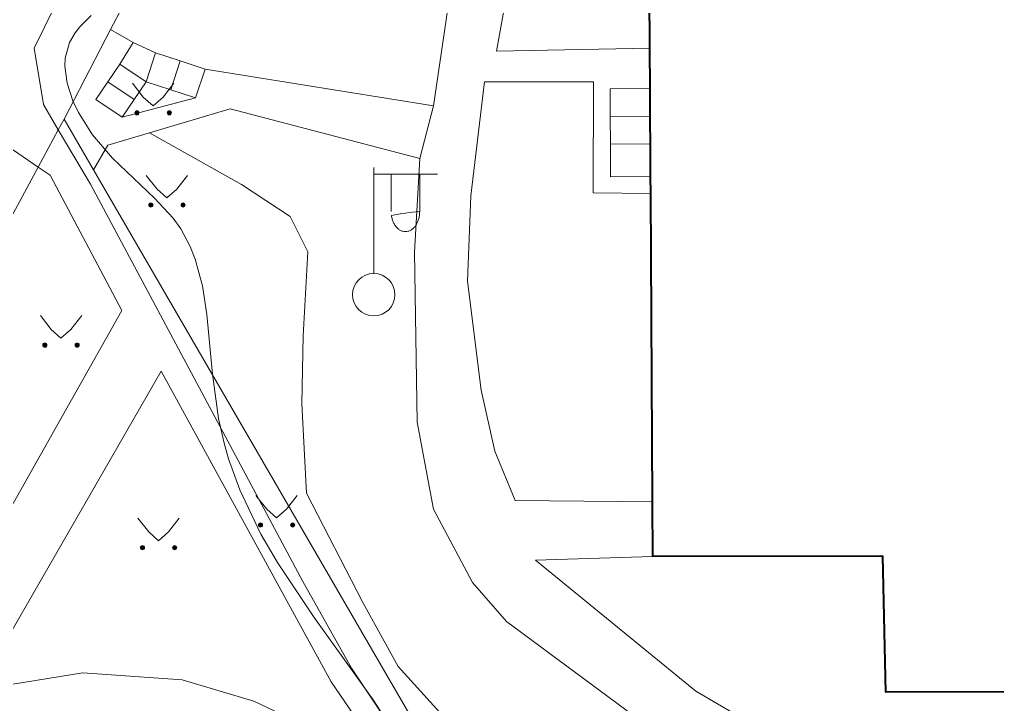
# Model space of a CAD drawing. Extents: x 1000 to 4000, y -5000 to -1000.
# Drawn here: x 1465.41 to 1511.49, y -4238.34 to -4206.04 of the extents above; entities that cross this region are included whole.
import ezdxf

# ---------------------------------------------------------------- set-up
doc = ezdxf.new("R2010")
doc.units = 0
doc.header["$MEASUREMENT"] = 0
for name, color, linetype in [('СЛОЙ_11', 7, 'CONTINUOUS'), ('СЛОЙ_24', 7, 'CONTINUOUS'), ('СЛОЙ_25', 7, 'CONTINUOUS'), ('СЛОЙ_3', 7, 'CONTINUOUS'), ('СЛОЙ_37', 7, 'CONTINUOUS'), ('СЛОЙ_41', 7, 'CONTINUOUS'), ('СЛОЙ_50', 7, 'CONTINUOUS'), ('СЛОЙ_6', 7, 'CONTINUOUS'), ('СЛОЙ_7', 7, 'CONTINUOUS')]:
    doc.layers.add(name, color=color, linetype=linetype)

msp = doc.modelspace()

# ---------------------------------------------------------------- linework, layer by layer
at = {"layer": 'СЛОЙ_11', "color": 253, "linetype": 'Continuous', "lineweight": 0}
for points in [[(1469.701, -4206.515), (1470.859, -4204.285)], [(1467.511, -4210.734), (1469.701, -4206.515)], [(1467.24, -4211.235), (1467.511, -4210.734)], [(1467.511, -4210.734), (1468.898, -4213.127)], [(1466.29, -4212.997), (1467.24, -4211.235)], [(1414.995, -4309.781), (1436.126, -4268.734), (1455.534, -4232.932), (1466.29, -4212.997)], [(1468.898, -4213.127), (1484.148, -4239.436), (1494.464, -4255.152)]]:
    msp.add_lwpolyline(points, dxfattribs=at)
at = {"layer": 'СЛОЙ_24', "color": 253, "linetype": 'Continuous', "lineweight": 0}
for p, q in [((1470.774, -4207.118), (1469.701, -4206.515)), ((1495.109, -4207.382), (1487.881, -4207.535)), ((1474.154, -4208.375), (1484.912, -4210.104)), ((1492.456, -4208.98), (1487.32, -4208.98)), ((1473.711, -4209.733), (1470.253, -4210.646)), ((1484.27, -4212.593), (1484.912, -4210.104)), ((1469.567, -4211.971), (1468.898, -4213.127)), ((1495.239, -4228.779), (1488.764, -4228.73))]:
    msp.add_line(p, q, dxfattribs=at)
for points in [[(1498.861, -4166.956), (1496.627, -4168.278), (1494.139, -4172.533), (1491.972, -4177.35), (1489.003, -4184.977), (1487.239, -4194.288), (1484.912, -4210.104)], [(1466.106, -4207.383), (1474.39, -4190.498)], [(1490.771, -4191.478), (1487.881, -4207.535)], [(1466.106, -4207.383), (1466.538, -4210.049)], [(1487.32, -4208.98), (1486.677, -4214.359), (1486.517, -4218.373), (1487.159, -4223.512), (1487.801, -4226.402), (1488.764, -4228.73)], [(1492.456, -4208.98), (1492.444, -4214.209), (1495.151, -4214.239)], [(1466.538, -4210.049), (1467.24, -4211.235)], [(1471.54, -4211.38), (1475.336, -4210.244), (1484.27, -4212.593)], [(1467.24, -4211.235), (1468.764, -4213.809)], [(1464.359, -4211.685), (1466.29, -4212.997)], [(1469.567, -4211.971), (1471.54, -4211.38)], [(1484.27, -4212.593), (1484.029, -4217.009), (1484.145, -4225.021), (1484.912, -4229.132), (1486.758, -4232.584), (1488.365, -4234.431), (1495.187, -4239.489), (1501.607, -4243.744), (1506.741, -4245.535)], [(1466.29, -4212.997), (1466.854, -4213.38)], [(1432.032, -4315.681), (1430.379, -4313.893), (1429.227, -4312.323), (1428.166, -4310.572), (1427.315, -4308.784), (1426.463, -4306.228), (1426.096, -4304.273), (1423.54, -4308.751), (1420.969, -4307.297), (1470.237, -4219.758), (1466.854, -4213.38)], [(1494.856, -4257.315), (1481.053, -4236.627), (1478.756, -4232.536), (1468.764, -4213.809)], [(1472.086, -4222.616), (1480.091, -4237.281), (1483.89, -4242.839), (1483.338, -4242.402), (1480.217, -4239.979), (1476.459, -4238.183), (1473.078, -4237.181), (1468.401, -4236.846), (1463.433, -4237.652), (1472.086, -4222.616)], [(1489.728, -4231.54), (1495.255, -4231.364)], [(1489.728, -4231.54), (1497.273, -4237.722), (1502.49, -4240.773), (1507.867, -4242.459), (1516.053, -4242.86)]]:
    msp.add_lwpolyline(points, dxfattribs=at)
at = {"layer": 'СЛОЙ_25', "color": 253, "linetype": 'Continuous', "lineweight": 0}
for points in [[(1470.774, -4207.118), (1470.134, -4208.139), (1469.573, -4208.976), (1469.011, -4209.813), (1470.253, -4210.646)], [(1474.154, -4208.375), (1472.986, -4207.994), (1471.819, -4207.613), (1470.774, -4207.118)], [(1471.819, -4207.613), (1471.376, -4208.972)], [(1472.986, -4207.994), (1472.543, -4209.352)], [(1471.376, -4208.972), (1470.134, -4208.139)], [(1473.711, -4209.733), (1474.154, -4208.375)], [(1470.814, -4209.809), (1469.573, -4208.976)], [(1470.253, -4210.646), (1470.814, -4209.809), (1471.376, -4208.972)], [(1471.376, -4208.972), (1472.543, -4209.352), (1473.711, -4209.733)]]:
    msp.add_lwpolyline(points, dxfattribs=at)
at = {"layer": 'СЛОЙ_3', "color": 253, "linetype": 'Continuous', "lineweight": 0}
for p, q in [((1482.103, -4218.016), (1482.103, -4213.016)), ((1482.103, -4216.016), (1482.103, -4213.016)), ((1482.103, -4213.33), (1485.103, -4213.33)), ((1482.924, -4215.098), (1482.924, -4213.33)), ((1484.266, -4215.098), (1484.266, -4213.33))]:
    msp.add_line(p, q, dxfattribs=at)
msp.add_lwpolyline([(1484.266, -4215.098, -0.035191), (1484.253, -4215.282, -0.036545), (1484.215, -4215.459, -0.03934), (1484.153, -4215.622, -0.0437), (1484.07, -4215.765, -0.049642), (1483.968, -4215.882, -0.056748), (1483.852, -4215.969, -0.0637), (1483.726, -4216.023, -0.068204), (1483.595, -4216.041, -0.068204), (1483.464, -4216.023, -0.0637), (1483.338, -4215.969, -0.056748), (1483.222, -4215.882, -0.049642), (1483.12, -4215.765, -0.0437), (1483.037, -4215.622, -0.03934), (1482.975, -4215.459, -0.036545), (1482.937, -4215.282, -0.035191)], format="xyb", close=True, dxfattribs=at)
msp.add_circle((1482.103, -4219.016), 1, dxfattribs=at)
at = {"layer": 'СЛОЙ_37', "color": 253, "linetype": 'Continuous', "lineweight": 0}
msp.add_lwpolyline([(1494.464, -4255.152), (1496.337, -4249.28), (1496.697, -4247.37), (1494.86, -4245.569), (1485.966, -4239.553), (1483.248, -4236.554), (1481.591, -4233.528), (1478.927, -4228.376), (1478.711, -4224.161), (1478.783, -4220.955), (1478.999, -4216.992), (1478.17, -4215.326), (1475.866, -4213.813), (1471.54, -4211.38)], dxfattribs=at)
at = {"layer": 'СЛОЙ_41', "color": 253, "linetype": 'Continuous', "lineweight": 0}
for p, q in [((1470.733, -4209.046), (1471.243, -4209.696)), ((1472.683, -4209.046), (1472.173, -4209.696)), ((1471.243, -4209.696), (1471.703, -4210.106)), ((1472.173, -4209.696), (1471.703, -4210.106)), ((1471.383, -4213.396), (1471.893, -4214.046)), ((1473.333, -4213.396), (1472.823, -4214.046)), ((1471.893, -4214.046), (1472.353, -4214.456)), ((1472.823, -4214.046), (1472.353, -4214.456)), ((1466.393, -4220.004), (1466.903, -4220.654)), ((1468.343, -4220.004), (1467.833, -4220.654)), ((1466.903, -4220.654), (1467.363, -4221.064)), ((1467.833, -4220.654), (1467.363, -4221.064)), ((1476.55, -4228.488), (1477.06, -4229.138)), ((1478.5, -4228.488), (1477.99, -4229.138)), ((1477.06, -4229.138), (1477.52, -4229.548)), ((1477.99, -4229.138), (1477.52, -4229.548)), ((1470.989, -4229.559), (1471.499, -4230.209)), ((1472.939, -4229.559), (1472.429, -4230.209)), ((1471.499, -4230.209), (1471.959, -4230.619)), ((1472.429, -4230.209), (1471.959, -4230.619))]:
    msp.add_line(p, q, dxfattribs=at)
for centre in [(1470.947, -4210.436), (1472.468, -4210.436), (1471.597, -4214.786), (1473.118, -4214.786), (1466.607, -4221.394), (1468.128, -4221.394), (1476.764, -4229.878), (1478.285, -4229.878), (1471.203, -4230.947), (1472.724, -4230.947)]:
    msp.add_circle(centre, 0.0976, dxfattribs=at)
for points in [[(1470.851, -4210.455), (1470.849, -4210.436), (1470.851, -4210.416)], [(1470.857, -4210.473), (1470.851, -4210.416), (1470.857, -4210.398)], [(1470.851, -4210.455), (1470.851, -4210.416), (1470.857, -4210.473)], [(1470.866, -4210.49), (1470.857, -4210.398), (1470.866, -4210.381)], [(1470.857, -4210.473), (1470.857, -4210.398), (1470.866, -4210.49)], [(1470.878, -4210.505), (1470.866, -4210.381), (1470.878, -4210.367)], [(1470.866, -4210.49), (1470.866, -4210.381), (1470.878, -4210.505)], [(1470.893, -4210.517), (1470.878, -4210.367), (1470.893, -4210.354)], [(1470.878, -4210.505), (1470.878, -4210.367), (1470.893, -4210.517)], [(1470.91, -4210.526), (1470.893, -4210.354), (1470.91, -4210.345)], [(1470.893, -4210.517), (1470.893, -4210.354), (1470.91, -4210.526)], [(1470.928, -4210.531), (1470.91, -4210.345), (1470.928, -4210.34)], [(1470.91, -4210.526), (1470.91, -4210.345), (1470.928, -4210.531)], [(1470.947, -4210.533), (1470.928, -4210.34), (1470.947, -4210.338)], [(1470.928, -4210.531), (1470.928, -4210.34), (1470.947, -4210.533)], [(1472.372, -4210.455), (1472.37, -4210.436), (1472.372, -4210.416)], [(1472.378, -4210.473), (1472.372, -4210.416), (1472.378, -4210.398)], [(1472.372, -4210.455), (1472.372, -4210.416), (1472.378, -4210.473)], [(1472.387, -4210.49), (1472.378, -4210.398), (1472.387, -4210.381)], [(1472.378, -4210.473), (1472.378, -4210.398), (1472.387, -4210.49)], [(1472.399, -4210.505), (1472.387, -4210.381), (1472.399, -4210.367)], [(1472.387, -4210.49), (1472.387, -4210.381), (1472.399, -4210.505)], [(1472.414, -4210.517), (1472.399, -4210.367), (1472.414, -4210.354)], [(1472.399, -4210.505), (1472.399, -4210.367), (1472.414, -4210.517)], [(1472.431, -4210.526), (1472.414, -4210.354), (1472.431, -4210.345)], [(1472.414, -4210.517), (1472.414, -4210.354), (1472.431, -4210.526)], [(1472.449, -4210.531), (1472.431, -4210.345), (1472.449, -4210.34)], [(1472.431, -4210.526), (1472.431, -4210.345), (1472.449, -4210.531)], [(1472.468, -4210.533), (1472.449, -4210.34), (1472.468, -4210.338)], [(1472.449, -4210.531), (1472.449, -4210.34), (1472.468, -4210.533)], [(1471.501, -4214.805), (1471.499, -4214.786), (1471.501, -4214.766)], [(1471.507, -4214.823), (1471.501, -4214.766), (1471.507, -4214.748)], [(1471.501, -4214.805), (1471.501, -4214.766), (1471.507, -4214.823)], [(1471.516, -4214.84), (1471.507, -4214.748), (1471.516, -4214.731)], [(1471.507, -4214.823), (1471.507, -4214.748), (1471.516, -4214.84)], [(1471.528, -4214.855), (1471.516, -4214.731), (1471.528, -4214.717)], [(1471.516, -4214.84), (1471.516, -4214.731), (1471.528, -4214.855)], [(1471.543, -4214.867), (1471.528, -4214.717), (1471.543, -4214.704)], [(1471.528, -4214.855), (1471.528, -4214.717), (1471.543, -4214.867)], [(1471.56, -4214.876), (1471.543, -4214.704), (1471.56, -4214.695)], [(1471.543, -4214.867), (1471.543, -4214.704), (1471.56, -4214.876)], [(1471.578, -4214.881), (1471.56, -4214.695), (1471.578, -4214.69)], [(1471.56, -4214.876), (1471.56, -4214.695), (1471.578, -4214.881)], [(1471.597, -4214.883), (1471.578, -4214.69), (1471.597, -4214.688)], [(1471.578, -4214.881), (1471.578, -4214.69), (1471.597, -4214.883)], [(1473.022, -4214.805), (1473.02, -4214.786), (1473.022, -4214.766)], [(1473.028, -4214.823), (1473.022, -4214.766), (1473.028, -4214.748)], [(1473.022, -4214.805), (1473.022, -4214.766), (1473.028, -4214.823)], [(1473.037, -4214.84), (1473.028, -4214.748), (1473.037, -4214.731)], [(1473.028, -4214.823), (1473.028, -4214.748), (1473.037, -4214.84)], [(1473.049, -4214.855), (1473.037, -4214.731), (1473.049, -4214.717)], [(1473.037, -4214.84), (1473.037, -4214.731), (1473.049, -4214.855)], [(1473.064, -4214.867), (1473.049, -4214.717), (1473.064, -4214.704)], [(1473.049, -4214.855), (1473.049, -4214.717), (1473.064, -4214.867)], [(1473.081, -4214.876), (1473.064, -4214.704), (1473.081, -4214.695)], [(1473.064, -4214.867), (1473.064, -4214.704), (1473.081, -4214.876)], [(1473.099, -4214.881), (1473.081, -4214.695), (1473.099, -4214.69)], [(1473.081, -4214.876), (1473.081, -4214.695), (1473.099, -4214.881)], [(1473.118, -4214.883), (1473.099, -4214.69), (1473.118, -4214.688)], [(1473.099, -4214.881), (1473.099, -4214.69), (1473.118, -4214.883)], [(1466.511, -4221.413), (1466.509, -4221.394), (1466.511, -4221.374)], [(1466.517, -4221.431), (1466.511, -4221.374), (1466.517, -4221.356)], [(1466.511, -4221.413), (1466.511, -4221.374), (1466.517, -4221.431)], [(1466.526, -4221.448), (1466.517, -4221.356), (1466.526, -4221.339)], [(1466.517, -4221.431), (1466.517, -4221.356), (1466.526, -4221.448)], [(1466.538, -4221.463), (1466.526, -4221.339), (1466.538, -4221.325)], [(1466.526, -4221.448), (1466.526, -4221.339), (1466.538, -4221.463)], [(1466.553, -4221.475), (1466.538, -4221.325), (1466.553, -4221.312)], [(1466.538, -4221.463), (1466.538, -4221.325), (1466.553, -4221.475)], [(1466.57, -4221.484), (1466.553, -4221.312), (1466.57, -4221.303)], [(1466.553, -4221.475), (1466.553, -4221.312), (1466.57, -4221.484)], [(1466.588, -4221.489), (1466.57, -4221.303), (1466.588, -4221.298)], [(1466.57, -4221.484), (1466.57, -4221.303), (1466.588, -4221.489)], [(1466.607, -4221.491), (1466.588, -4221.298), (1466.607, -4221.296)], [(1466.588, -4221.489), (1466.588, -4221.298), (1466.607, -4221.491)], [(1468.032, -4221.413), (1468.03, -4221.394), (1468.032, -4221.374)], [(1468.038, -4221.431), (1468.032, -4221.374), (1468.038, -4221.356)], [(1468.032, -4221.413), (1468.032, -4221.374), (1468.038, -4221.431)], [(1468.047, -4221.448), (1468.038, -4221.356), (1468.047, -4221.339)], [(1468.038, -4221.431), (1468.038, -4221.356), (1468.047, -4221.448)], [(1468.059, -4221.463), (1468.047, -4221.339), (1468.059, -4221.325)], [(1468.047, -4221.448), (1468.047, -4221.339), (1468.059, -4221.463)], [(1468.074, -4221.475), (1468.059, -4221.325), (1468.074, -4221.312)], [(1468.059, -4221.463), (1468.059, -4221.325), (1468.074, -4221.475)], [(1468.091, -4221.484), (1468.074, -4221.312), (1468.091, -4221.303)], [(1468.074, -4221.475), (1468.074, -4221.312), (1468.091, -4221.484)], [(1468.109, -4221.489), (1468.091, -4221.303), (1468.109, -4221.298)], [(1468.091, -4221.484), (1468.091, -4221.303), (1468.109, -4221.489)], [(1468.128, -4221.491), (1468.109, -4221.298), (1468.128, -4221.296)], [(1468.109, -4221.489), (1468.109, -4221.298), (1468.128, -4221.491)], [(1476.668, -4229.897), (1476.666, -4229.878), (1476.668, -4229.858)], [(1476.674, -4229.915), (1476.668, -4229.858), (1476.674, -4229.84)], [(1476.668, -4229.897), (1476.668, -4229.858), (1476.674, -4229.915)], [(1476.683, -4229.932), (1476.674, -4229.84), (1476.683, -4229.823)], [(1476.674, -4229.915), (1476.674, -4229.84), (1476.683, -4229.932)], [(1476.695, -4229.947), (1476.683, -4229.823), (1476.695, -4229.809)], [(1476.683, -4229.932), (1476.683, -4229.823), (1476.695, -4229.947)], [(1476.71, -4229.959), (1476.695, -4229.809), (1476.71, -4229.796)], [(1476.695, -4229.947), (1476.695, -4229.809), (1476.71, -4229.959)], [(1476.727, -4229.968), (1476.71, -4229.796), (1476.727, -4229.787)], [(1476.71, -4229.959), (1476.71, -4229.796), (1476.727, -4229.968)], [(1476.745, -4229.973), (1476.727, -4229.787), (1476.745, -4229.782)], [(1476.727, -4229.968), (1476.727, -4229.787), (1476.745, -4229.973)], [(1476.764, -4229.975), (1476.745, -4229.782), (1476.764, -4229.78)], [(1476.745, -4229.973), (1476.745, -4229.782), (1476.764, -4229.975)], [(1478.189, -4229.897), (1478.187, -4229.878), (1478.189, -4229.858)], [(1478.195, -4229.915), (1478.189, -4229.858), (1478.195, -4229.84)], [(1478.189, -4229.897), (1478.189, -4229.858), (1478.195, -4229.915)], [(1478.204, -4229.932), (1478.195, -4229.84), (1478.204, -4229.823)], [(1478.195, -4229.915), (1478.195, -4229.84), (1478.204, -4229.932)], [(1478.216, -4229.947), (1478.204, -4229.823), (1478.216, -4229.809)], [(1478.204, -4229.932), (1478.204, -4229.823), (1478.216, -4229.947)], [(1478.231, -4229.959), (1478.216, -4229.809), (1478.231, -4229.796)], [(1478.216, -4229.947), (1478.216, -4229.809), (1478.231, -4229.959)], [(1478.248, -4229.968), (1478.231, -4229.796), (1478.248, -4229.787)], [(1478.231, -4229.959), (1478.231, -4229.796), (1478.248, -4229.968)], [(1478.266, -4229.973), (1478.248, -4229.787), (1478.266, -4229.782)], [(1478.248, -4229.968), (1478.248, -4229.787), (1478.266, -4229.973)], [(1478.285, -4229.975), (1478.266, -4229.782), (1478.285, -4229.78)], [(1478.266, -4229.973), (1478.266, -4229.782), (1478.285, -4229.975)], [(1471.107, -4230.966), (1471.105, -4230.947), (1471.107, -4230.928)], [(1471.112, -4230.984), (1471.107, -4230.928), (1471.112, -4230.91)], [(1471.107, -4230.966), (1471.107, -4230.928), (1471.112, -4230.984)], [(1471.121, -4231.001), (1471.112, -4230.91), (1471.121, -4230.893)], [(1471.112, -4230.984), (1471.112, -4230.91), (1471.121, -4231.001)], [(1471.134, -4231.016), (1471.121, -4230.893), (1471.134, -4230.878)], [(1471.121, -4231.001), (1471.121, -4230.893), (1471.134, -4231.016)], [(1471.148, -4231.028), (1471.134, -4230.878), (1471.148, -4230.866)], [(1471.134, -4231.016), (1471.134, -4230.878), (1471.148, -4231.028)], [(1471.165, -4231.037), (1471.148, -4230.866), (1471.165, -4230.857)], [(1471.148, -4231.028), (1471.148, -4230.866), (1471.165, -4231.037)], [(1471.184, -4231.043), (1471.165, -4230.857), (1471.184, -4230.851)], [(1471.165, -4231.037), (1471.165, -4230.857), (1471.184, -4231.043)], [(1471.203, -4231.045), (1471.184, -4230.851), (1471.203, -4230.849)], [(1471.184, -4231.043), (1471.184, -4230.851), (1471.203, -4231.045)], [(1472.628, -4230.966), (1472.626, -4230.947), (1472.628, -4230.928)], [(1472.633, -4230.984), (1472.628, -4230.928), (1472.633, -4230.91)], [(1472.628, -4230.966), (1472.628, -4230.928), (1472.633, -4230.984)], [(1472.642, -4231.001), (1472.633, -4230.91), (1472.642, -4230.893)], [(1472.633, -4230.984), (1472.633, -4230.91), (1472.642, -4231.001)], [(1472.655, -4231.016), (1472.642, -4230.893), (1472.655, -4230.878)], [(1472.642, -4231.001), (1472.642, -4230.893), (1472.655, -4231.016)], [(1472.669, -4231.028), (1472.655, -4230.878), (1472.669, -4230.866)], [(1472.655, -4231.016), (1472.655, -4230.878), (1472.669, -4231.028)], [(1472.686, -4231.037), (1472.669, -4230.866), (1472.686, -4230.857)], [(1472.669, -4231.028), (1472.669, -4230.866), (1472.686, -4231.037)], [(1472.705, -4231.043), (1472.686, -4230.857), (1472.705, -4230.851)], [(1472.686, -4231.037), (1472.686, -4230.857), (1472.705, -4231.043)], [(1472.724, -4231.045), (1472.705, -4230.851), (1472.724, -4230.849)], [(1472.705, -4231.043), (1472.705, -4230.851), (1472.724, -4231.045)]]:
    msp.add_solid(points, dxfattribs=at)
at = {"layer": 'СЛОЙ_41', "color": 253, "linetype": 'Continuous', "lineweight": 0, "extrusion": (0, 0, -1)}
for points in [[(-1470.947, -4210.533), (-1470.947, -4210.338), (-1470.966, -4210.531)], [(-1470.966, -4210.531), (-1470.947, -4210.338), (-1470.966, -4210.34)], [(-1470.966, -4210.531), (-1470.966, -4210.34), (-1470.984, -4210.526)], [(-1470.984, -4210.526), (-1470.966, -4210.34), (-1470.984, -4210.345)], [(-1470.984, -4210.526), (-1470.984, -4210.345), (-1471.001, -4210.517)], [(-1471.001, -4210.517), (-1470.984, -4210.345), (-1471.001, -4210.354)], [(-1471.001, -4210.517), (-1471.001, -4210.354), (-1471.016, -4210.505)], [(-1471.016, -4210.505), (-1471.001, -4210.354), (-1471.016, -4210.367)], [(-1471.016, -4210.505), (-1471.016, -4210.367), (-1471.028, -4210.49)], [(-1471.028, -4210.49), (-1471.016, -4210.367), (-1471.028, -4210.381)], [(-1471.028, -4210.49), (-1471.028, -4210.381), (-1471.037, -4210.473)], [(-1471.037, -4210.473), (-1471.028, -4210.381), (-1471.037, -4210.398)], [(-1471.037, -4210.473), (-1471.037, -4210.398), (-1471.043, -4210.455)], [(-1471.043, -4210.455), (-1471.037, -4210.398), (-1471.043, -4210.416)], [(-1471.043, -4210.455), (-1471.043, -4210.416), (-1471.045, -4210.436)], [(-1472.468, -4210.533), (-1472.468, -4210.338), (-1472.487, -4210.531)], [(-1472.487, -4210.531), (-1472.468, -4210.338), (-1472.487, -4210.34)], [(-1472.487, -4210.531), (-1472.487, -4210.34), (-1472.505, -4210.526)], [(-1472.505, -4210.526), (-1472.487, -4210.34), (-1472.505, -4210.345)], [(-1472.505, -4210.526), (-1472.505, -4210.345), (-1472.522, -4210.517)], [(-1472.522, -4210.517), (-1472.505, -4210.345), (-1472.522, -4210.354)], [(-1472.522, -4210.517), (-1472.522, -4210.354), (-1472.537, -4210.505)], [(-1472.537, -4210.505), (-1472.522, -4210.354), (-1472.537, -4210.367)], [(-1472.537, -4210.505), (-1472.537, -4210.367), (-1472.549, -4210.49)], [(-1472.549, -4210.49), (-1472.537, -4210.367), (-1472.549, -4210.381)], [(-1472.549, -4210.49), (-1472.549, -4210.381), (-1472.558, -4210.473)], [(-1472.558, -4210.473), (-1472.549, -4210.381), (-1472.558, -4210.398)], [(-1472.558, -4210.473), (-1472.558, -4210.398), (-1472.564, -4210.455)], [(-1472.564, -4210.455), (-1472.558, -4210.398), (-1472.564, -4210.416)], [(-1472.564, -4210.455), (-1472.564, -4210.416), (-1472.566, -4210.436)], [(-1471.597, -4214.883), (-1471.597, -4214.688), (-1471.616, -4214.881)], [(-1471.616, -4214.881), (-1471.597, -4214.688), (-1471.616, -4214.69)], [(-1471.616, -4214.881), (-1471.616, -4214.69), (-1471.634, -4214.876)], [(-1471.634, -4214.876), (-1471.616, -4214.69), (-1471.634, -4214.695)], [(-1471.634, -4214.876), (-1471.634, -4214.695), (-1471.651, -4214.867)], [(-1471.651, -4214.867), (-1471.634, -4214.695), (-1471.651, -4214.704)], [(-1471.651, -4214.867), (-1471.651, -4214.704), (-1471.666, -4214.855)], [(-1471.666, -4214.855), (-1471.651, -4214.704), (-1471.666, -4214.717)], [(-1471.666, -4214.855), (-1471.666, -4214.717), (-1471.678, -4214.84)], [(-1471.678, -4214.84), (-1471.666, -4214.717), (-1471.678, -4214.731)], [(-1471.678, -4214.84), (-1471.678, -4214.731), (-1471.687, -4214.823)], [(-1471.687, -4214.823), (-1471.678, -4214.731), (-1471.687, -4214.748)], [(-1471.687, -4214.823), (-1471.687, -4214.748), (-1471.693, -4214.805)], [(-1471.693, -4214.805), (-1471.687, -4214.748), (-1471.693, -4214.766)], [(-1471.693, -4214.805), (-1471.693, -4214.766), (-1471.695, -4214.786)], [(-1473.118, -4214.883), (-1473.118, -4214.688), (-1473.137, -4214.881)], [(-1473.137, -4214.881), (-1473.118, -4214.688), (-1473.137, -4214.69)], [(-1473.137, -4214.881), (-1473.137, -4214.69), (-1473.155, -4214.876)], [(-1473.155, -4214.876), (-1473.137, -4214.69), (-1473.155, -4214.695)], [(-1473.155, -4214.876), (-1473.155, -4214.695), (-1473.172, -4214.867)], [(-1473.172, -4214.867), (-1473.155, -4214.695), (-1473.172, -4214.704)], [(-1473.172, -4214.867), (-1473.172, -4214.704), (-1473.187, -4214.855)], [(-1473.187, -4214.855), (-1473.172, -4214.704), (-1473.187, -4214.717)], [(-1473.187, -4214.855), (-1473.187, -4214.717), (-1473.199, -4214.84)], [(-1473.199, -4214.84), (-1473.187, -4214.717), (-1473.199, -4214.731)], [(-1473.199, -4214.84), (-1473.199, -4214.731), (-1473.208, -4214.823)], [(-1473.208, -4214.823), (-1473.199, -4214.731), (-1473.208, -4214.748)], [(-1473.208, -4214.823), (-1473.208, -4214.748), (-1473.214, -4214.805)], [(-1473.214, -4214.805), (-1473.208, -4214.748), (-1473.214, -4214.766)], [(-1473.214, -4214.805), (-1473.214, -4214.766), (-1473.216, -4214.786)], [(-1466.607, -4221.491), (-1466.607, -4221.296), (-1466.626, -4221.489)], [(-1466.626, -4221.489), (-1466.607, -4221.296), (-1466.626, -4221.298)], [(-1466.626, -4221.489), (-1466.626, -4221.298), (-1466.644, -4221.484)], [(-1466.644, -4221.484), (-1466.626, -4221.298), (-1466.644, -4221.303)], [(-1466.644, -4221.484), (-1466.644, -4221.303), (-1466.661, -4221.475)], [(-1466.661, -4221.475), (-1466.644, -4221.303), (-1466.661, -4221.312)], [(-1466.661, -4221.475), (-1466.661, -4221.312), (-1466.676, -4221.463)], [(-1466.676, -4221.463), (-1466.661, -4221.312), (-1466.676, -4221.325)], [(-1466.676, -4221.463), (-1466.676, -4221.325), (-1466.688, -4221.448)], [(-1466.688, -4221.448), (-1466.676, -4221.325), (-1466.688, -4221.339)], [(-1466.688, -4221.448), (-1466.688, -4221.339), (-1466.697, -4221.431)], [(-1466.697, -4221.431), (-1466.688, -4221.339), (-1466.697, -4221.356)], [(-1466.697, -4221.431), (-1466.697, -4221.356), (-1466.703, -4221.413)], [(-1466.703, -4221.413), (-1466.697, -4221.356), (-1466.703, -4221.374)], [(-1466.703, -4221.413), (-1466.703, -4221.374), (-1466.705, -4221.394)], [(-1468.128, -4221.491), (-1468.128, -4221.296), (-1468.147, -4221.489)], [(-1468.147, -4221.489), (-1468.128, -4221.296), (-1468.147, -4221.298)], [(-1468.147, -4221.489), (-1468.147, -4221.298), (-1468.165, -4221.484)], [(-1468.165, -4221.484), (-1468.147, -4221.298), (-1468.165, -4221.303)], [(-1468.165, -4221.484), (-1468.165, -4221.303), (-1468.182, -4221.475)], [(-1468.182, -4221.475), (-1468.165, -4221.303), (-1468.182, -4221.312)], [(-1468.182, -4221.475), (-1468.182, -4221.312), (-1468.197, -4221.463)], [(-1468.197, -4221.463), (-1468.182, -4221.312), (-1468.197, -4221.325)], [(-1468.197, -4221.463), (-1468.197, -4221.325), (-1468.209, -4221.448)], [(-1468.209, -4221.448), (-1468.197, -4221.325), (-1468.209, -4221.339)], [(-1468.209, -4221.448), (-1468.209, -4221.339), (-1468.218, -4221.431)], [(-1468.218, -4221.431), (-1468.209, -4221.339), (-1468.218, -4221.356)], [(-1468.218, -4221.431), (-1468.218, -4221.356), (-1468.224, -4221.413)], [(-1468.224, -4221.413), (-1468.218, -4221.356), (-1468.224, -4221.374)], [(-1468.224, -4221.413), (-1468.224, -4221.374), (-1468.226, -4221.394)], [(-1476.764, -4229.975), (-1476.764, -4229.78), (-1476.783, -4229.973)], [(-1476.783, -4229.973), (-1476.764, -4229.78), (-1476.783, -4229.782)], [(-1476.783, -4229.973), (-1476.783, -4229.782), (-1476.801, -4229.968)], [(-1476.801, -4229.968), (-1476.783, -4229.782), (-1476.801, -4229.787)], [(-1476.801, -4229.968), (-1476.801, -4229.787), (-1476.818, -4229.959)], [(-1476.818, -4229.959), (-1476.801, -4229.787), (-1476.818, -4229.796)], [(-1476.818, -4229.959), (-1476.818, -4229.796), (-1476.833, -4229.947)], [(-1476.833, -4229.947), (-1476.818, -4229.796), (-1476.833, -4229.809)], [(-1476.833, -4229.947), (-1476.833, -4229.809), (-1476.845, -4229.932)], [(-1476.845, -4229.932), (-1476.833, -4229.809), (-1476.845, -4229.823)], [(-1476.845, -4229.932), (-1476.845, -4229.823), (-1476.854, -4229.915)], [(-1476.854, -4229.915), (-1476.845, -4229.823), (-1476.854, -4229.84)], [(-1476.854, -4229.915), (-1476.854, -4229.84), (-1476.86, -4229.897)], [(-1476.86, -4229.897), (-1476.854, -4229.84), (-1476.86, -4229.858)], [(-1476.86, -4229.897), (-1476.86, -4229.858), (-1476.862, -4229.878)], [(-1478.285, -4229.975), (-1478.285, -4229.78), (-1478.304, -4229.973)], [(-1478.304, -4229.973), (-1478.285, -4229.78), (-1478.304, -4229.782)], [(-1478.304, -4229.973), (-1478.304, -4229.782), (-1478.322, -4229.968)], [(-1478.322, -4229.968), (-1478.304, -4229.782), (-1478.322, -4229.787)], [(-1478.322, -4229.968), (-1478.322, -4229.787), (-1478.339, -4229.959)], [(-1478.339, -4229.959), (-1478.322, -4229.787), (-1478.339, -4229.796)], [(-1478.339, -4229.959), (-1478.339, -4229.796), (-1478.354, -4229.947)], [(-1478.354, -4229.947), (-1478.339, -4229.796), (-1478.354, -4229.809)], [(-1478.354, -4229.947), (-1478.354, -4229.809), (-1478.366, -4229.932)], [(-1478.366, -4229.932), (-1478.354, -4229.809), (-1478.366, -4229.823)], [(-1478.366, -4229.932), (-1478.366, -4229.823), (-1478.375, -4229.915)], [(-1478.375, -4229.915), (-1478.366, -4229.823), (-1478.375, -4229.84)], [(-1478.375, -4229.915), (-1478.375, -4229.84), (-1478.381, -4229.897)], [(-1478.381, -4229.897), (-1478.375, -4229.84), (-1478.381, -4229.858)], [(-1478.381, -4229.897), (-1478.381, -4229.858), (-1478.383, -4229.878)], [(-1471.203, -4231.045), (-1471.203, -4230.849), (-1471.222, -4231.043)], [(-1471.222, -4231.043), (-1471.203, -4230.849), (-1471.222, -4230.851)], [(-1471.222, -4231.043), (-1471.222, -4230.851), (-1471.24, -4231.037)], [(-1471.24, -4231.037), (-1471.222, -4230.851), (-1471.24, -4230.857)], [(-1471.24, -4231.037), (-1471.24, -4230.857), (-1471.257, -4231.028)], [(-1471.257, -4231.028), (-1471.24, -4230.857), (-1471.257, -4230.866)], [(-1471.257, -4231.028), (-1471.257, -4230.866), (-1471.272, -4231.016)], [(-1471.272, -4231.016), (-1471.257, -4230.866), (-1471.272, -4230.878)], [(-1471.272, -4231.016), (-1471.272, -4230.878), (-1471.284, -4231.001)], [(-1471.284, -4231.001), (-1471.272, -4230.878), (-1471.284, -4230.893)], [(-1471.284, -4231.001), (-1471.284, -4230.893), (-1471.293, -4230.984)], [(-1471.293, -4230.984), (-1471.284, -4230.893), (-1471.293, -4230.91)], [(-1471.293, -4230.984), (-1471.293, -4230.91), (-1471.298, -4230.966)], [(-1471.298, -4230.966), (-1471.293, -4230.91), (-1471.298, -4230.928)], [(-1471.298, -4230.966), (-1471.298, -4230.928), (-1471.3, -4230.947)], [(-1472.724, -4231.045), (-1472.724, -4230.849), (-1472.743, -4231.043)], [(-1472.743, -4231.043), (-1472.724, -4230.849), (-1472.743, -4230.851)], [(-1472.743, -4231.043), (-1472.743, -4230.851), (-1472.761, -4231.037)], [(-1472.761, -4231.037), (-1472.743, -4230.851), (-1472.761, -4230.857)], [(-1472.761, -4231.037), (-1472.761, -4230.857), (-1472.778, -4231.028)], [(-1472.778, -4231.028), (-1472.761, -4230.857), (-1472.778, -4230.866)], [(-1472.778, -4231.028), (-1472.778, -4230.866), (-1472.793, -4231.016)], [(-1472.793, -4231.016), (-1472.778, -4230.866), (-1472.793, -4230.878)], [(-1472.793, -4231.016), (-1472.793, -4230.878), (-1472.805, -4231.001)], [(-1472.805, -4231.001), (-1472.793, -4230.878), (-1472.805, -4230.893)], [(-1472.805, -4231.001), (-1472.805, -4230.893), (-1472.814, -4230.984)], [(-1472.814, -4230.984), (-1472.805, -4230.893), (-1472.814, -4230.91)], [(-1472.814, -4230.984), (-1472.814, -4230.91), (-1472.819, -4230.966)], [(-1472.819, -4230.966), (-1472.814, -4230.91), (-1472.819, -4230.928)], [(-1472.819, -4230.966), (-1472.819, -4230.928), (-1472.821, -4230.947)]]:
    msp.add_solid(points, dxfattribs=at)
at = {"layer": 'СЛОЙ_50', "color": 253, "linetype": 'Continuous', "lineweight": 0}
msp.add_lwpolyline([(1483.353, -4240.095), (1482.074, -4238.122), (1479.293, -4234.248), (1477.563, -4231.647), (1476.789, -4230.306), (1475.792, -4228.218), (1475.264, -4226.764), (1475.048, -4226.015), (1474.789, -4224.861), (1474.512, -4222.763), (1474.24, -4219.951), (1474.027, -4218.606), (1473.69, -4217.341), (1473.459, -4216.748), (1473.015, -4215.918), (1472.647, -4215.407), (1471.772, -4214.457), (1469.786, -4212.572), (1468.853, -4211.48), (1468.192, -4210.429), (1467.93, -4209.876), (1467.65, -4209.044), (1467.539, -4208.241), (1467.556, -4207.862), (1467.77, -4207.117), (1468.032, -4206.666), (1468.253, -4206.382), (1468.792, -4205.847)], dxfattribs=at)
at = {"layer": 'СЛОЙ_6', "color": 253, "linetype": 'Continuous', "lineweight": 40}
for points in [[(1495.109, -4207.382), (1495.014, -4191.738)], [(1495.121, -4209.299), (1495.109, -4207.382)], [(1495.146, -4213.449), (1495.121, -4209.299)], [(1495.151, -4214.239), (1495.146, -4213.449)], [(1495.239, -4228.779), (1495.151, -4214.239)], [(1495.255, -4231.364), (1495.239, -4228.779)], [(1515.504, -4237.747), (1506.236, -4237.756), (1506.096, -4231.349), (1495.255, -4231.364)]]:
    msp.add_lwpolyline(points, dxfattribs=at)
at = {"layer": 'СЛОЙ_7', "color": 253, "linetype": 'Continuous', "lineweight": 0}
for p, q in [((1495.121, -4209.299), (1493.234, -4209.31)), ((1493.234, -4209.31), (1493.242, -4210.61)), ((1495.129, -4210.599), (1493.242, -4210.61)), ((1493.242, -4210.61), (1493.25, -4211.91)), ((1495.137, -4211.898), (1493.25, -4211.91)), ((1493.25, -4211.91), (1493.26, -4213.46)), ((1495.146, -4213.449), (1493.26, -4213.46))]:
    msp.add_line(p, q, dxfattribs=at)

doc.saveas('drawing.dxf')
